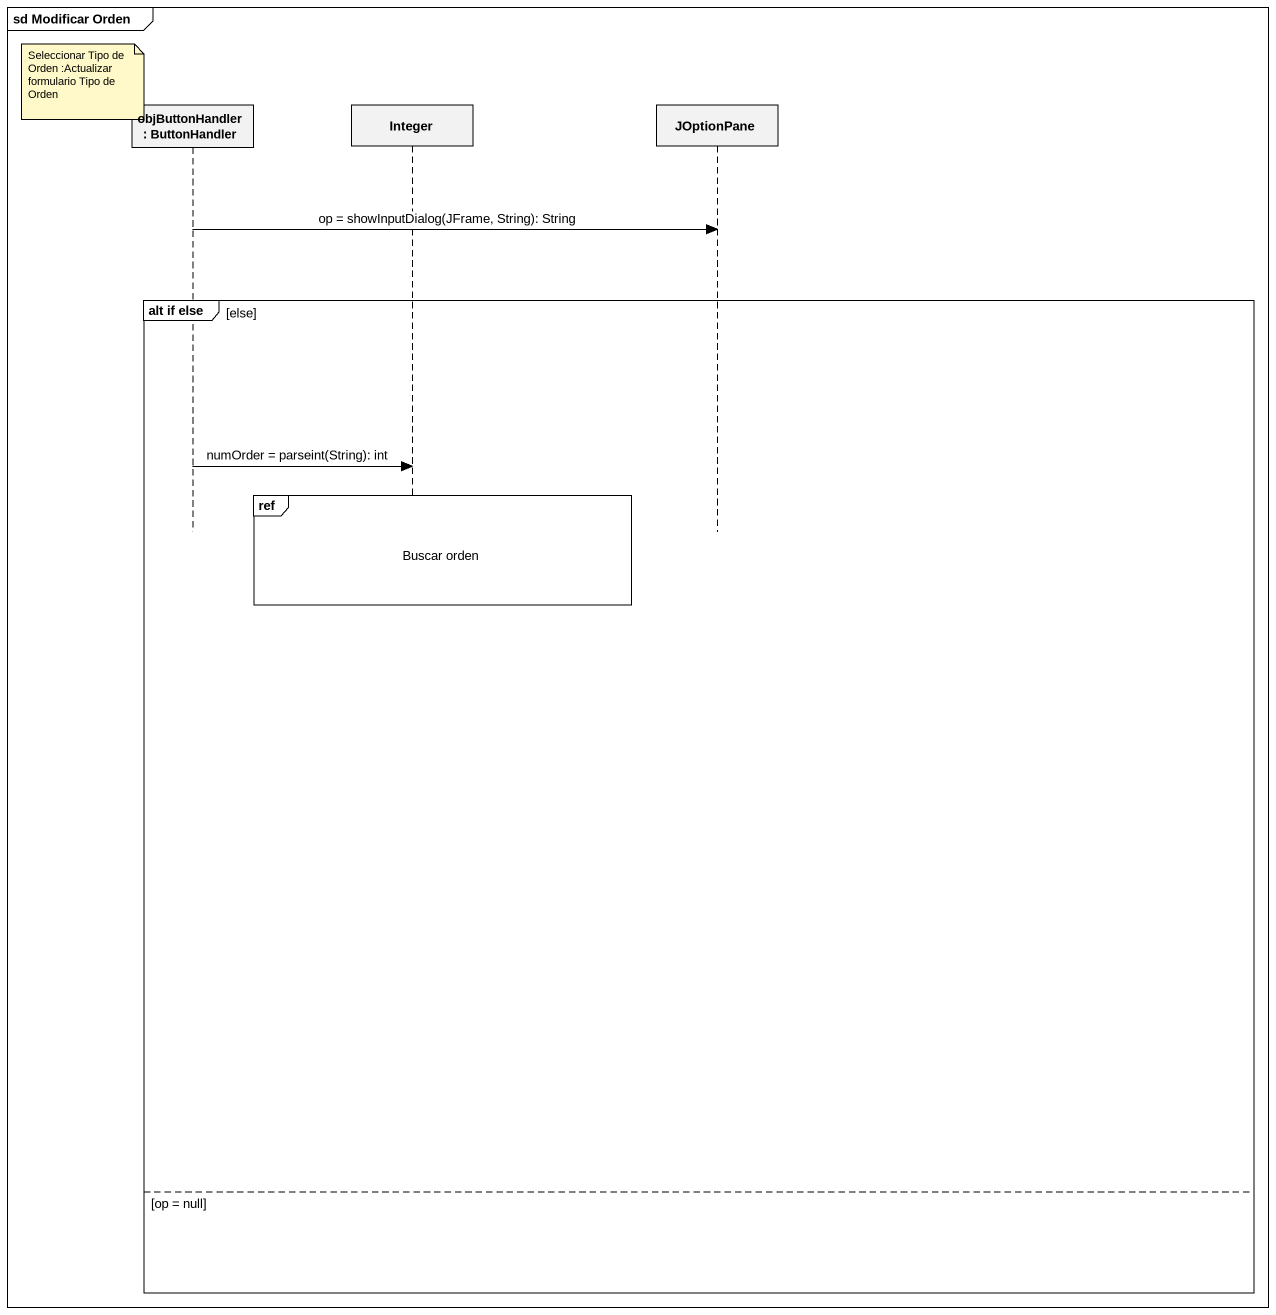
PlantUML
@startuml
mainframe sd Modificar Orden
hide footbox
participant "objButtonHandler : ButtonHandler" as objButtonHandler
participant Integer
participant JOptionPane

note left of objButtonHandler : Seleccionar Tipo de Orden :Actualizar formulario Tipo de Orden
objButtonHandler -> JOptionPane : op = showInputDialog(JFrame, String): String
group alt if else [else]
  objButtonHandler -> Integer : numOrder = parseint(String): int
  ref over Integer : Buscar orden
else op = null
end
@enduml
